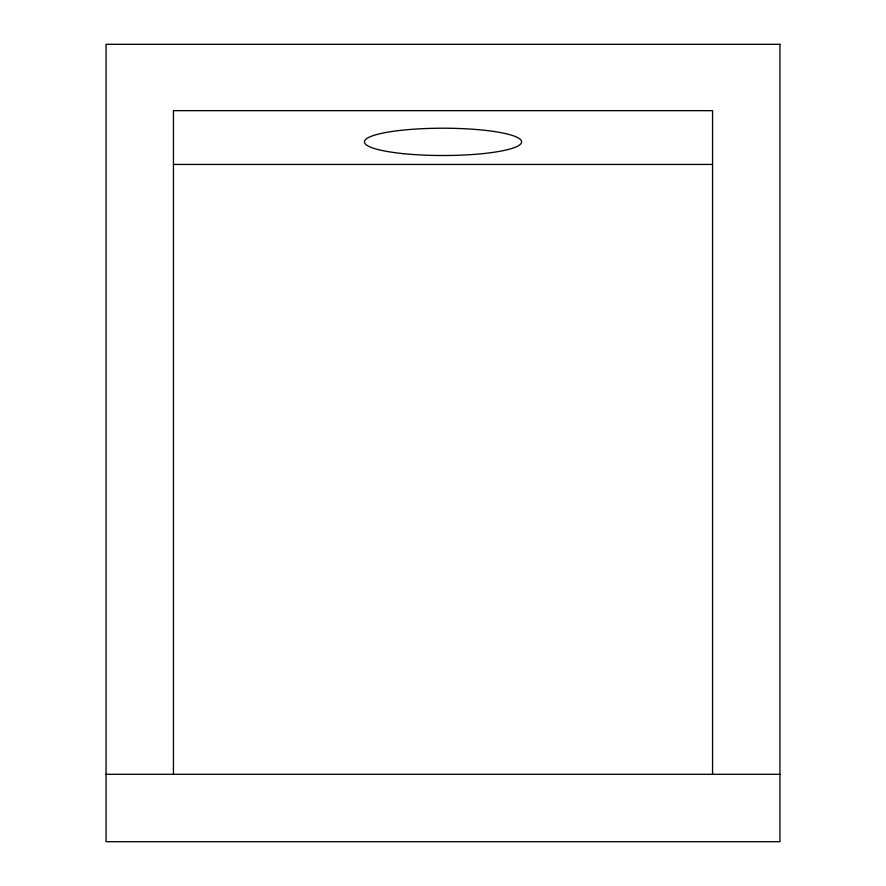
<?xml version="1.0" encoding="UTF-8"?>
<svg xmlns="http://www.w3.org/2000/svg" width="886" height="886" viewBox="0 0 886 886"><rect width="100%" height="100%" fill="white"/><g stroke="black" fill="none" stroke-linecap="round" stroke-linejoin="round"><path stroke-width="1.33" d="M173.446 164.442L712.554 164.442M106.054 774.309L779.946 774.309M712.554 774.309L712.554 110.661L173.446 110.661L173.446 774.309M779.946 44.3L106.054 44.3L106.054 841.7L779.946 841.7L779.946 44.3M403.695 153.688A78.621 13.655 0 0 0 521.621 141.871A78.621 13.655 0 0 0 403.695 130.043A78.621 13.655 0 0 0 403.695 153.688"/></g></svg>
